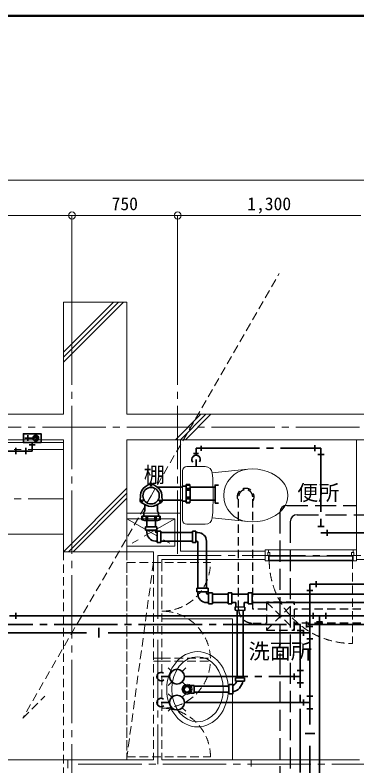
# Model space of a CAD drawing. Units: millimetres at full size, sheet at 1:50. Extents: x -9674 to 9699, y -6794 to 6791.
# Drawn here: x 1418 to 3845, y 1466 to 6791 of the extents above; entities that cross this region are included whole.
import ezdxf
from ezdxf.enums import TextEntityAlignment as Align

# ---------------------------------------------------------------- set-up
doc = ezdxf.new("R2010")
doc.units = ezdxf.units.MM
doc.header["$LTSCALE"] = 50
doc.header["$PDMODE"] = 32
doc.header["$PDSIZE"] = 50
for name, pattern in [('CHAIN1', [8, 5, -1, 1, -1]), ('CHAIN2', [12, 9, -1, 1, -1]), ('DASHED1', [1.8, 1.2, -0.6]), ('DASHED3', [4, 3, -1])]:
    doc.linetypes.add(name, pattern=pattern)
for name, color, linetype, lineweight in [('0-0_図面枠', 7, 'Continuous', 9), ('1-0_芯', 134, 'CHAIN2', 9), ('1-1_躯体', 134, 'Continuous', 9), ('1-2_間仕切', 134, 'Continuous', 9), ('1-3_建具', 134, 'Continuous', 9), ('1-4_仕上げ', 134, 'Continuous', 9), ('1-5_設備', 134, 'Continuous', 9), ('1-7_その他', 134, 'DASHED1', 9), ('1-8_ハッチ', 134, 'Continuous', 9), ('1-B_寸法', 134, 'Continuous', 9), ('1-C_梁', 134, 'DASHED1', 9), ('2-0_芯', 3, 'Continuous', 35), ('2-2', 5, 'DASHED3', 25), ('2-3_建具', 4, 'Continuous', 35), ('2-9_金物', 1, 'CHAIN2', 35), ('2-A_文字', 6, 'Continuous', 35), ('2-C', 2, 'DASHED1', 25)]:
    doc.layers.add(name, color=color, linetype=linetype, lineweight=lineweight)
doc.layers.add('1-A_文字', color=134, linetype='Continuous')
doc.styles.add('ＭＳ ゴシック', font='')
doc.styles.get('ＭＳ ゴシック').set_extended_font_data('MS Gothic')

msp = doc.modelspace()

# ---------------------------------------------------------------- linework, layer by layer
at = {"layer": '0-0_図面枠'}
for p, q in [((9697.16, 6789.66), (-9672.16, 6789.66)), ((9695.4, 6787.9), (-9670.4, 6787.9)), ((-9668.64, 6786.14), (9693.64, 6786.14)), ((9691.87, 6784.38), (-9666.87, 6784.38)), ((9690.11, 6782.61), (-9665.11, 6782.61)), ((9688.35, 6780.85), (-9663.35, 6780.85))]:
    msp.add_line(p, q, dxfattribs=at)
msp.add_lwpolyline([(9698.92, -6793.93), (9698.92, 6791.43), (-9673.92, 6791.43)], dxfattribs=at)
at = {"layer": '1-0_芯'}
for p, q in [((1822.31, 4619.65), (1822.31, -4230.35)), ((2572.31, 4619.65), (2572.31, 2959.65)), ((-8587.69, 3869.65), (8317.31, 3869.65)), ((2430.81, 2959.65), (3872.31, 2959.65)), ((2430.81, 2959.65), (2430.81, 1479.65)), ((8317.31, 1479.65), (1822.31, 1479.65))]:
    msp.add_line(p, q, dxfattribs=at)
at = {"layer": '1-1_躯体'}
for p, q in [((2212.31, 4754.65), (1762.31, 4754.65)), ((1762.31, 4754.65), (1762.31, 3959.65)), ((2212.31, 4754.65), (2212.31, 3959.65)), ((1762.31, 3959.65), (-2737.69, 3959.65)), ((2212.31, 3959.65), (6262.31, 3959.65)), ((1762.31, 3779.65), (-2737.69, 3779.65)), ((1762.31, 3779.65), (1762.31, 2984.65)), ((2212.31, 3779.65), (2212.31, 2984.65)), ((2212.31, 3779.65), (6262.31, 3779.65)), ((2212.31, 2984.65), (1762.31, 2984.65))]:
    msp.add_line(p, q, dxfattribs=at)
at = {"layer": '1-2_間仕切'}
for p, q in [((3842.31, 3779.65), (3842.31, 2989.65)), ((2212.31, 3259.65), (2592.31, 3259.65)), ((2212.31, 3219.65), (2552.31, 3219.65)), ((2552.31, 3219.65), (2552.31, 3024.65)), ((2212.31, 3024.65), (2552.31, 3024.65)), ((2212.31, 2984.65), (2400.81, 2984.65)), ((2400.81, 2984.65), (2400.81, 2908.15)), ((2460.81, 2929.65), (3192.31, 2929.65)), ((2460.81, 2929.65), (2460.81, 2908.15)), ((3842.31, 2929.65), (3902.31, 2929.65)), ((3817.31, 2919.65), (3217.31, 2919.65)), ((1792.31, 1509.65), (1792.31, 1449.65)), ((2400.81, 1509.65), (1792.31, 1509.65)), ((2400.81, 1531.15), (2400.81, 1509.65)), ((2460.81, 1531.15), (2460.81, 1509.65)), ((3093.31, 1509.65), (2460.81, 1509.65)), ((3093.31, 1509.65), (3093.31, 1462.15))]:
    msp.add_line(p, q, dxfattribs=at)
msp.add_lwpolyline([(2592.31, 3259.65), (2592.31, 2989.65), (3192.31, 2989.65)], dxfattribs=at)
at = {"layer": '1-3_建具'}
for p, q in [((3192.31, 2919.65), (3192.31, 2999.65)), ((3217.31, 2999.65), (3192.31, 2999.65)), ((3217.31, 2999.65), (3817.31, 2999.65)), ((3217.31, 2999.65), (3217.31, 2979.65)), ((3842.31, 2999.65), (3817.31, 2999.65)), ((3817.31, 2999.65), (3817.31, 2979.65)), ((3842.31, 2919.65), (3842.31, 2999.65)), ((3212.31, 2959.65), (3212.31, 2979.65)), ((3212.31, 2979.65), (3227.31, 2979.65)), ((3227.31, 2959.65), (3212.31, 2959.65)), ((3217.31, 2959.65), (3217.31, 2919.65)), ((3222.31, 2954.65), (3222.31, 2924.65)), ((3812.31, 2954.65), (3222.31, 2954.65)), ((3227.31, 2979.65), (3227.31, 2959.65)), ((3807.31, 2959.65), (3807.31, 2979.65)), ((3807.31, 2979.65), (3822.31, 2979.65)), ((3812.31, 2924.65), (3812.31, 2954.65)), ((3817.31, 2959.65), (3817.31, 2919.65)), ((3217.31, 2919.65), (3192.31, 2919.65)), ((3222.31, 2924.65), (3812.31, 2924.65)), ((3842.31, 2919.65), (3817.31, 2919.65)), ((3863.31, 1509.65), (3093.31, 1509.65))]:
    msp.add_line(p, q, dxfattribs=at)
at = {"layer": '1-3_建具', "linetype": 'DASHED1'}
for p, q in [((2212.31, 2908.15), (2805.06, 2908.15)), ((2212.31, 2908.15), (2212.31, 1531.15)), ((2400.81, 2908.15), (2212.31, 1531.15)), ((2400.81, 2908.15), (2400.81, 1531.15)), ((2460.81, 2908.15), (2460.81, 1531.15)), ((3812.31, 2924.65), (3812.31, 2334.65)), ((2460.81, 2229.65), (2400.81, 2229.65)), ((2460.81, 2209.65), (2400.81, 2209.65)), ((2460.81, 2229.65), (2804.92, 2229.65)), ((2460.81, 2209.65), (2804.92, 2209.65)), ((2212.31, 1531.15), (2805.06, 1531.15))]:
    msp.add_line(p, q, dxfattribs=at)
at = {"layer": '1-3_建具'}
msp.add_lwpolyline([(3822.31, 2979.65), (3822.31, 2959.65), (3807.31, 2959.65)], dxfattribs=at)
at = {"layer": '1-3_建具', "linetype": 'DASHED1'}
for centre, radius, start, end in [((2460.81, 2908.15), 344.25, 270, 0), ((3812.31, 2924.65), 590, 180, 270), ((2460.81, 2219.65), 344.25, 1.6646, 90), ((2460.81, 2219.65), 344.25, 270, 358.3354), ((2460.81, 1531.15), 344.25, 0, 90)]:
    msp.add_arc(centre, radius, start, end, dxfattribs=at)
at = {"layer": '1-4_仕上げ'}
msp.add_line((2592.31, 3259.65), (2592.31, 3779.65), dxfattribs=at)
at = {"layer": '1-5_設備'}
for p, q in [((1762.31, 3759.65), (-177.69, 3759.65)), ((2637.31, 3589.65), (2768.56, 3589.65)), ((2818.4, 3543.65), (3069.47, 3570.3)), ((2607.31, 3559.65), (2607.31, 3209.65)), ((2818.4, 3225.66), (3069.47, 3199)), ((2637.31, 3179.65), (2768.56, 3179.65)), ((1762.31, 3109.65), (472.31, 3109.65)), ((618.88, 1509.65), (1792.31, 1509.65))]:
    msp.add_line(p, q, dxfattribs=at)
at = {"layer": '1-5_設備', "linetype": 'CHAIN1'}
for p, q in [((1762.31, 3709.65), (-177.69, 3709.65)), ((1762.31, 3359.65), (1412.31, 3359.65))]:
    msp.add_line(p, q, dxfattribs=at)
at = {"layer": '1-5_設備'}
msp.add_lwpolyline([(2460.81, 2509.65), (2960.81, 2509.65), (2960.81, 1509.65)], dxfattribs=at)
msp.add_circle((2639.05, 2009.65), 36, dxfattribs=at)
for centre, radius, start, end in [((2637.31, 3559.65), 30, 90, 180), ((2768.56, 3539.65), 50, 4.58409, 90), ((3086.59, 3384.65), 186.44, 95.26901, 264.731), ((835.37, 3384.65), 1989.39, 355.41592, 4.58409), ((2637.31, 3209.65), 30, 180, 270), ((2768.56, 3229.65), 50, 270, 355.41592)]:
    msp.add_arc(centre, radius, start, end, dxfattribs=at)
msp.add_ellipse((3104.5, 3384.65), major_axis=(250, 0), ratio=0.75, start_param=4.5717765, end_param=7.9945944, dxfattribs=at)
for major_axis, ratio in [((0, -267), 0.8202), ((0, -231), 0.7922)]:
    msp.add_ellipse((2713.45, 2009.65), major_axis=major_axis, ratio=ratio, dxfattribs=at)
at = {"layer": '1-7_その他', "linetype": 'CHAIN1'}
for p, q in [((2552.31, 3219.65), (2212.31, 3024.65)), ((2212.31, 3219.65), (2552.31, 3024.65))]:
    msp.add_line(p, q, dxfattribs=at)
at = {"layer": '1-8_ハッチ'}
for p, q in [((1762.31, 4329.2), (2187.77, 4754.65)), ((1762.31, 4364.55), (2152.41, 4754.65)), ((1762.31, 4399.91), (2117.06, 4754.65)), ((2556.27, 3779.65), (2736.27, 3959.65)), ((2591.63, 3779.65), (2771.63, 3959.65)), ((2626.98, 3779.65), (2806.98, 3959.65)), ((1762.31, 2985.7), (2212.31, 3435.7)), ((1796.63, 2984.65), (2212.31, 3400.34)), ((1831.98, 2984.65), (2212.31, 3364.98))]:
    msp.add_line(p, q, dxfattribs=at)
at = {"layer": '1-B_寸法'}
for p, q in [((-6847.69, 5619.65), (6652.31, 5619.65)), ((-187.69, 5369.65), (1822.31, 5369.65)), ((1822.31, 5369.65), (1822.31, 4619.65)), ((1822.31, 5369.65), (2572.31, 5369.65)), ((2572.31, 5369.65), (2572.31, 4619.65)), ((2572.31, 5369.65), (3872.31, 5369.65))]:
    msp.add_line(p, q, dxfattribs=at)
for p in [(1822.31, 5369.65), (2572.31, 5369.65)]:
    msp.add_point(p, dxfattribs=at)
at = {"layer": '1-C_梁'}
for p, q in [((1762.31, 2984.65), (1762.31, 599.65)), ((2212.31, 2984.65), (2212.31, 1509.65))]:
    msp.add_line(p, q, dxfattribs=at)
at = {"layer": '2-0_芯'}
for p, q in [((2377.34, 3468.44), (2342.83, 3446.33)), ((2390.29, 3468.44), (2424.8, 3446.33)), ((2430.33, 3442.44), (2596.17, 3442.44)), ((2632.76, 3449.44), (2610.42, 3449.44)), ((2632.76, 3396.94), (2632.76, 3461.44)), ((2657.76, 3461.44), (2632.76, 3461.44)), ((2657.76, 3458.44), (2632.76, 3458.44)), ((2661.76, 3432.69), (2632.76, 3432.69)), ((2661.76, 3427.69), (2632.76, 3427.69)), ((2661.76, 3422.69), (2632.76, 3422.69)), ((2657.76, 3458.44), (2657.76, 3461.44)), ((2661.76, 3442.44), (2657.76, 3458.44)), ((2661.76, 3442.44), (2661.76, 3396.94)), ((2837.81, 3442.44), (2661.76, 3442.44)), ((2306.01, 3344.89), (2307.9, 3385.83)), ((2459.74, 3385.83), (2461.62, 3344.89)), ((2632.76, 3396.94), (2632.76, 3332.44)), ((2661.76, 3371.19), (2632.76, 3371.19)), ((2661.76, 3366.19), (2632.76, 3366.19)), ((2661.76, 3361.19), (2632.76, 3361.19)), ((2661.76, 3351.44), (2661.76, 3396.94)), ((2312.48, 3333.68), (2348.88, 3314.84)), ((2338.32, 3320.31), (2338.32, 3273.21)), ((2455.15, 3333.68), (2418.75, 3314.84)), ((2429.32, 3320.31), (2429.32, 3270.84)), ((2461.32, 3351.44), (2596.17, 3351.44)), ((2632.76, 3344.44), (2610.42, 3344.44)), ((2657.76, 3335.44), (2632.76, 3335.44)), ((2657.76, 3332.44), (2632.76, 3332.44)), ((2661.76, 3351.44), (2657.76, 3335.44)), ((2657.76, 3335.44), (2657.76, 3332.44)), ((2837.81, 3351.44), (2661.76, 3351.44)), ((2837.81, 3330.21), (2863.46, 3330.21)), ((2331.32, 3236.62), (2331.32, 3258.96)), ((2436.32, 3236.62), (2436.32, 3258.96)), ((2383.82, 3236.62), (2319.32, 3236.62)), ((2319.32, 3211.62), (2319.32, 3236.62)), ((2322.32, 3211.62), (2319.32, 3211.62)), ((2322.32, 3211.62), (2322.32, 3236.62)), ((2338.32, 3207.62), (2322.32, 3211.62)), ((2338.32, 3207.62), (2383.82, 3207.62)), ((2348.07, 3207.62), (2348.07, 3236.62)), ((2353.07, 3207.62), (2353.07, 3236.62)), ((2354.15, 3162.32), (2354.15, 3207.62)), ((2358.07, 3207.62), (2358.07, 3236.62)), ((2383.82, 3236.62), (2448.32, 3236.62)), ((2429.32, 3207.62), (2383.82, 3207.62)), ((2409.57, 3207.62), (2409.57, 3236.62)), ((2414.15, 3162.32), (2414.15, 3207.62)), ((2414.57, 3207.62), (2414.57, 3236.62)), ((2419.57, 3207.62), (2419.57, 3236.62)), ((2429.32, 3207.62), (2445.32, 3211.62)), ((2445.32, 3211.62), (2445.32, 3236.62)), ((2445.32, 3211.62), (2448.32, 3211.62)), ((2448.32, 3211.62), (2448.32, 3236.62)), ((2344.15, 3137.32), (2344.15, 3162.32)), ((2344.15, 3162.32), (2424.15, 3162.32)), ((2354.15, 3121.02), (2354.15, 3137.32)), ((2414.15, 3131.02), (2414.15, 3137.32)), ((2424.15, 3121.02), (2428.04, 3121.02)), ((2428.04, 3131.02), (2428.04, 3051.02)), ((2428.04, 3131.02), (2453.04, 3131.02)), ((2453.04, 3131.02), (2453.04, 3051.02)), ((2676.96, 3121.02), (2453.04, 3121.02)), ((2676.96, 3131.02), (2676.96, 3051.02)), ((2676.96, 3131.02), (2701.96, 3131.02)), ((2701.96, 3131.02), (2701.96, 3051.02)), ((2716.75, 3121.02), (2701.96, 3121.02)), ((2414.15, 3061.02), (2428.04, 3061.02)), ((2453.04, 3051.02), (2428.04, 3051.02)), ((2676.96, 3061.02), (2453.04, 3061.02)), ((2701.96, 3051.02), (2676.96, 3051.02)), ((2706.75, 3061.02), (2701.96, 3061.02)), ((2716.75, 2726.02), (2716.75, 3051.02)), ((2776.75, 3061.02), (2776.75, 2726.02)), ((2708.02, 2701.02), (2708.02, 2726.02)), ((2708.02, 2726.02), (2788.02, 2726.02)), ((2716.75, 2684.72), (2716.75, 2701.02)), ((2776.75, 2701.02), (2776.75, 2694.72)), ((2786.75, 2684.72), (2791.91, 2684.72)), ((2791.91, 2694.72), (2818.91, 2694.72)), ((2791.91, 2614.72), (2791.91, 2694.72)), ((2818.91, 2614.72), (2818.91, 2694.72)), ((2818.91, 2684.72), (2930.08, 2684.72)), ((2930.08, 2694.72), (2957.08, 2694.72)), ((2930.08, 2614.72), (2930.08, 2694.72)), ((2957.08, 2614.72), (2957.08, 2694.72)), ((2957.08, 2684.72), (3073.36, 2684.72)), ((3073.36, 2694.72), (3100.36, 2694.72)), ((3073.36, 2614.72), (3073.36, 2694.72)), ((3100.36, 2614.72), (3100.36, 2694.72)), ((3100.36, 2684.72), (4575.63, 2684.72)), ((2776.75, 2624.72), (2791.91, 2624.72)), ((2791.91, 2614.72), (2818.91, 2614.72)), ((2818.91, 2624.72), (2930.08, 2624.72)), ((2930.08, 2614.72), (2957.08, 2614.72)), ((2957.08, 2624.72), (2985.01, 2624.72)), ((2985.01, 2624.72), (2985.01, 2594.15)), ((3045.51, 2624.72), (3045.51, 2592.92)), ((3045.51, 2624.72), (3073.36, 2624.72)), ((3073.36, 2614.72), (3100.36, 2614.72)), ((3100.36, 2624.72), (4575.63, 2624.72)), ((2981.03, 2594.24), (2980.53, 2569.74)), ((3048.84, 2568.35), (2980.53, 2569.74)), ((3049.41, 2592.84), (2981.03, 2594.24)), ((2993.77, 2091.61), (2993.76, 2569.47)), ((3036.5, 2091.61), (3036.5, 2568.6)), ((3049.34, 2592.84), (3048.84, 2568.35)), ((2983.77, 2066.61), (2983.77, 2091.61)), ((2983.77, 2091.61), (3046.5, 2091.61)), ((3046.5, 2066.61), (3046.5, 2091.61)), ((2653.68, 2032.35), (2664.55, 2032.35)), ((2664.55, 2036.3), (2664.55, 2019.45)), ((2664.55, 2036.3), (2689.05, 2036.3)), ((2689.05, 2036.3), (2689.05, 1983)), ((2936.32, 2031.02), (2689.05, 2031.02)), ((2983.77, 2066.61), (3046.5, 2066.61)), ((2653.68, 1986.95), (2664.55, 1986.95)), ((2664.55, 1983), (2689.05, 1983)), ((2936.36, 1988.29), (2689.05, 1988.28))]:
    msp.add_line(p, q, dxfattribs=at)
for points in [[(2837.81, 3330.21), (2837.81, 3457.92), (2863.46, 3457.92)], [(2344.15, 3137.32), (2424.15, 3137.32), (2424.15, 3162.32)], [(2708.02, 2701.02), (2788.02, 2701.02), (2788.02, 2726.02)], [(2664.55, 2036.3), (2689.05, 2036.3), (2689.05, 1983)], [(2936.85, 2043.99), (2964.85, 2043.99), (2964.85, 1977.64), (2936.85, 1977.64)], [(2664.55, 1999.86), (2664.55, 1983), (2689.05, 1983)]]:
    msp.add_lwpolyline(points, dxfattribs=at)
for centre, radius in [((2383.82, 3458.33), 6), ((2383.82, 3382.33), 58.5), ((2318, 3344.33), 6), ((2449.63, 3344.33), 6), ((2639.05, 2009.65), 20)]:
    msp.add_circle(centre, radius, dxfattribs=at)
for centre, radius, start, end in [((2383.82, 3458.33), 12, 57.363, 122.637), ((2383.82, 3382.33), 76, 122.637, 177.363), ((2383.82, 3382.33), 76, 2.637, 57.363), ((2596.17, 3445.44), 3, 270, 322.33), ((2610.42, 3434.44), 15, 90, 142.33), ((2318, 3344.33), 12, 177.363, 242.637), ((2383.82, 3382.33), 76, 242.637, 297.363), ((2449.63, 3344.33), 12, 297.363, 2.637), ((2596.17, 3348.44), 3, 37.67, 90), ((2610.42, 3359.44), 15, 217.67, 270), ((2346.32, 3258.96), 15, 127.67, 180), ((2335.32, 3273.21), 3, 307.67, 0), ((2432.32, 3273.21), 3, 180, 232.33), ((2421.32, 3258.96), 15, 360, 52.33), ((2414.15, 3121.02), 60, 180, 270), ((2424.15, 3131.02), 10, 180, 270), ((2716.75, 3061.02), 60, 0, 90), ((2706.75, 3051.02), 10, 0, 90), ((2776.75, 2684.72), 60, 180, 270), ((2786.75, 2694.72), 10, 180, 270), ((2943.77, 2081.02), 50, 294.93221, 343.24513), ((2943.77, 2081.02), 92, 283.24393, 350.98619)]:
    msp.add_arc(centre, radius, start, end, dxfattribs=at)
msp.add_ellipse((2639.05, 2009.65), major_axis=(18.84, 18.84), ratio=0.999793, dxfattribs=at)
msp.add_ellipse((2936.85, 2010.82), major_axis=(0, 33.17), ratio=0.020361, start_param=0, end_param=3.1415927, dxfattribs=at)
at = {"layer": '2-2'}
for p, q in [((3347.28, 3314.18), (3843.07, 3314.18)), ((3297.28, 3264.18), (3297.28, 1186.65)), ((3371.61, 3198.04), (3371.61, 1112.32)), ((3421.61, 3248.04), (3946.73, 3248.04))]:
    msp.add_line(p, q, dxfattribs=at)
at = {"layer": '2-2', "linetype": 'Continuous'}
for centre in [(3347.28, 3264.18), (3421.61, 3198.04)]:
    msp.add_arc(centre, 50, 90, 180, dxfattribs=at)
at = {"layer": '2-3_建具'}
for p, q in [((1488.9, 3790.9), (1545.29, 3790.9)), ((1508.9, 3810.9), (1508.9, 3770.9)), ((1567.56, 3810.77), (1545.42, 3788.63)), ((1575.5, 3808.1), (1548.09, 3780.69)), ((1552.27, 3806.09), (1550.1, 3803.92)), ((1581.12, 3803.12), (1553.07, 3775.07)), ((1584.62, 3796.01), (1560.18, 3771.57)), ((1584.47, 3785.26), (1570.93, 3771.72)), ((1561.75, 3743.91), (1518.55, 3743.91)), ((1540.15, 3759.65), (1540.15, 3699.61)), ((1540.15, 3699.61), (1189.65, 3699.61)), ((1423.81, 3678.01), (1423.81, 3721.21)), ((1495.85, 3721.21), (1495.85, 3678.01)), ((1379.51, 2531.42), (4099.52, 2531.42)), ((1423.81, 2509.82), (1423.81, 2553.02)), ((3534.4, 2553.02), (3534.4, 2509.82)), ((3622.99, 2553.02), (3622.99, 2509.82)), ((3557.1, 2487.13), (3600.3, 2487.13))]:
    msp.add_line(p, q, dxfattribs=at)
msp.add_lwpolyline([(1602.65, 3759.65), (1602.65, 3822.15), (1477.65, 3822.15), (1477.65, 3759.65)], close=True, dxfattribs=at)
msp.add_lwpolyline([(3578.7, 2531.42), (3578.7, 855.23), (2699.01, 855.23)], dxfattribs=at)
msp.add_circle((1565.29, 3790.9), 20, dxfattribs=at)
at = {"layer": '2-9_金物'}
for p, q in [((2739.85, 3701.26), (2739.85, 3737.26)), ((3545.24, 3740.86), (3545.24, 3697.66)), ((2720.94, 3682.35), (2684.94, 3682.35)), ((2702.94, 3719.26), (2702.94, 3669.35)), ((3567.93, 3674.97), (3611.13, 3674.97)), ((3611.13, 3163.17), (3567.93, 3163.17)), ((3633.83, 3097.27), (3633.83, 3140.47)), ((-104.58, 2470.02), (4680.34, 2470.02)), ((3398.56, 2491.62), (3398.56, 2448.42)), ((3442.85, 2470.02), (3442.85, 991.08)), ((3487.15, 2491.62), (3487.15, 2448.42)), ((3421.25, 2425.72), (3464.45, 2425.72)), ((3464.45, 2143.68), (3421.25, 2143.68)), ((2620.19, 2099.38), (3442.85, 2099.38)), ((3398.56, 2120.98), (3398.56, 2077.78)), ((3464.45, 2055.09), (3421.25, 2055.09))]:
    msp.add_line(p, q, dxfattribs=at)
at = {"layer": '2-9_金物', "linetype": 'Continuous'}
for p, q in [((2702.94, 3639.01), (2702.94, 3589.65)), ((2530.48, 2136.54), (2505.27, 2161.76)), ((2604.8, 2136.54), (2630.02, 2161.76)), ((2515.09, 2099.38), (2455.26, 2099.38)), ((2530.48, 2062.22), (2505.27, 2037)), ((2604.8, 2062.22), (2630.02, 2037))]:
    msp.add_line(p, q, dxfattribs=at)
at = {"layer": '2-9_金物'}
msp.add_lwpolyline([(2702.94, 3719.26), (3589.53, 3719.26), (3589.53, 3118.87), (4355.21, 3118.87)], dxfattribs=at)
at = {"layer": '2-9_金物', "linetype": 'Continuous'}
msp.add_circle((2567.64, 2099.38), 52.55, dxfattribs=at)
for centre, start, end in [((2702.94, 3639.01), 325.151, 219.51), ((2455.26, 2099.38), 55.151, 309.51)]:
    msp.add_arc(centre, 30.34, start, end, dxfattribs=at)
at = {"layer": '2-A_文字'}
for p, q in [((3555.07, 2733.6), (3555.07, 2776.8)), ((3489.17, 2710.91), (3532.37, 2710.91)), ((3532.37, 2455.09), (3489.17, 2455.09)), ((2013.73, 2376.38), (2013.73, 2445.21)), ((3510.77, 2410.8), (2078.23, 2410.8)), ((3466.48, 2432.4), (3466.48, 2389.2)), ((3532.37, 2366.5), (3489.17, 2366.5)), ((2530.48, 1953.07), (2505.27, 1978.29)), ((2604.8, 1953.07), (2630.02, 1978.29)), ((3466.48, 1937.51), (3466.48, 1894.31)), ((3532.37, 1960.21), (3489.17, 1960.21)), ((2515.09, 1915.91), (2455.26, 1915.91)), ((2530.48, 1878.76), (2505.27, 1853.54)), ((2604.8, 1878.76), (2630.02, 1853.54)), ((2620.19, 1915.91), (3510.77, 1915.91)), ((3532.37, 1871.62), (3489.17, 1871.62)), ((3545.19, 1696.13), (3476.36, 1696.13)), ((3510.77, 1608.22), (3510.77, 923.15))]:
    msp.add_line(p, q, dxfattribs=at)
for points in [[(5119.95, 2755.2), (3510.77, 2755.2), (3510.77, 1760.63)], [(1925.82, 2410.8), (382.69, 2410.8), (382.69, 2100.42)]]:
    msp.add_lwpolyline(points, dxfattribs=at)
msp.add_circle((2567.64, 1915.91), 52.55, dxfattribs=at)
msp.add_arc((2455.26, 1915.91), 30.34, 55.151, 309.51, dxfattribs=at)
at = {"layer": '2-C', "color": 7, "lineweight": 9}
for p, q in [((2383.82, 3382.33), (3293.86, 4958.57)), ((2383.82, 3382.33), (1473.78, 1806.1)), ((1473.78, 1806.1), (1629.54, 1961.86))]:
    msp.add_line(p, q, dxfattribs=at)
at = {"layer": '2-C'}
for p, q in [((3004.88, 2578.72), (3004.88, 3374.73)), ((3104.88, 2578.72), (3104.88, 3374.73)), ((3202.44, 2428.72), (3402.44, 2628.72)), ((3202.44, 2628.72), (3402.44, 2428.72)), ((3202.44, 2578.72), (3104.88, 2578.72)), ((3962.99, 2578.72), (3402.44, 2578.72)), ((3104.88, 2478.72), (3202.44, 2478.72)), ((3962.99, 2478.72), (3402.44, 2478.72))]:
    msp.add_line(p, q, dxfattribs=at)
msp.add_lwpolyline([(3202.44, 2428.72), (3402.44, 2428.72), (3402.44, 2628.72), (3202.44, 2628.72)], close=True, dxfattribs=at)
for centre, radius, start, end in [((3054.88, 3374.73), 60, 326.44269, 213.55731), ((3054.88, 3374.73), 50, 0, 180), ((3104.88, 2578.72), 100, 180, 270)]:
    msp.add_arc(centre, radius, start, end, dxfattribs=at)

# ---------------------------------------------------------------- texts
at = {"layer": '1-A_文字', "style": 'ＭＳ ゴシック'}
for s, p in [('棚', (2331.77, 3443.22)), ('便所', (3420.41, 3315.94)), ('洗面所', (3075.8, 2191.61))]:
    msp.add_text(s, height=110, dxfattribs=at).set_placement(p, align=Align.BOTTOM_LEFT)
at = {"layer": '1-B_寸法', "style": 'ＭＳ ゴシック'}
for s, p in [('750', (2103.56, 5379.65)), ('1,300', (3066.06, 5379.65))]:
    msp.add_text(s, height=91.64, dxfattribs=at).set_placement(p, align=Align.BOTTOM_LEFT)

doc.saveas('drawing.dxf')
